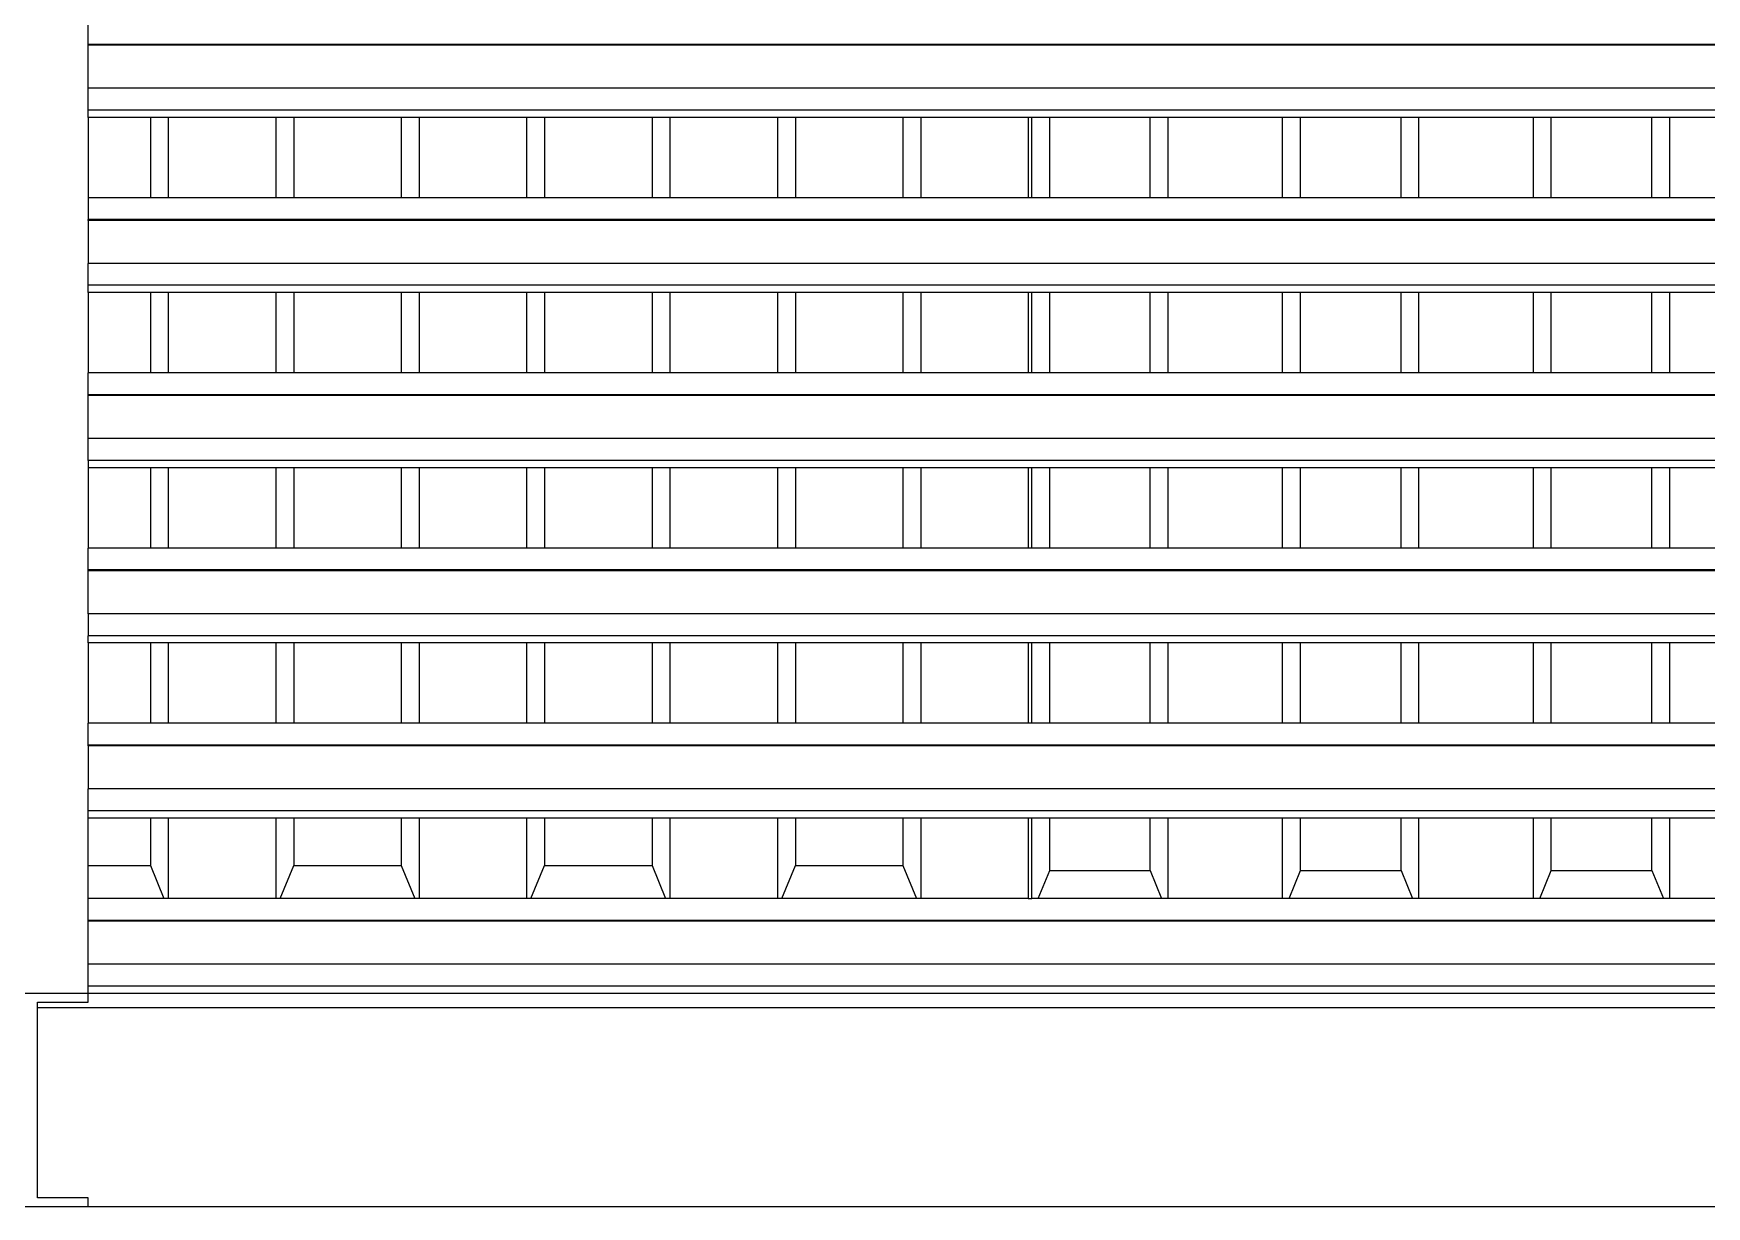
# Model space of a CAD drawing. Extents: x -34 to 34, y -12.8 to 11.9.
# Drawn here: x -0.485 to 1.399, y 9.27 to 10.591 of the extents above; entities that cross this region are included whole.
import ezdxf

# ---------------------------------------------------------------- set-up
doc = ezdxf.new("R2010")
doc.units = 0
doc.layers.get('0').update_dxf_attribs({"linetype": 'CONTINUOUS'})
doc.layers.add('SECTIONCUTEDGES', color=7, linetype='CONTINUOUS')

msp = doc.modelspace()

# ---------------------------------------------------------------- linework, layer by layer
for p, q in [((-0.4232, 10.5783), (-0.4232, 10.603)), ((3.2068, 10.5783), (-0.4232, 10.5783)), ((-0.4232, 10.5775), (-0.4232, 10.5783)), ((3.2068, 10.5775), (-0.4232, 10.5775)), ((-0.4232, 10.529), (-0.4232, 10.5775)), ((3.2068, 10.529), (-0.4232, 10.529)), ((-0.4232, 10.5043), (-0.4232, 10.529)), ((3.2068, 10.5043), (-0.4232, 10.5043)), ((-0.4232, 10.4961), (-0.4232, 10.5043)), ((-0.3531, 10.4961), (-0.4232, 10.4961)), ((-0.4232, 10.4961), (-0.4232, 10.4057)), ((-0.3531, 10.4961), (-0.3531, 10.4057)), ((-0.333, 10.4961), (-0.3531, 10.4961)), ((-0.333, 10.4961), (-0.333, 10.4057)), ((-0.2119, 10.4961), (-0.333, 10.4961)), ((-0.2119, 10.4961), (-0.2119, 10.4057)), ((-0.1918, 10.4961), (-0.2119, 10.4961)), ((-0.1918, 10.4961), (-0.1918, 10.4057)), ((-0.0707, 10.4961), (-0.1918, 10.4961)), ((-0.0707, 10.4961), (-0.0707, 10.4057)), ((-0.0506, 10.4961), (-0.0707, 10.4961)), ((-0.0506, 10.4961), (-0.0506, 10.4057)), ((0.0705, 10.4961), (-0.0506, 10.4961)), ((0.0705, 10.4961), (0.0705, 10.4057)), ((0.0907, 10.4961), (0.0705, 10.4961)), ((0.0907, 10.4961), (0.0907, 10.4057)), ((0.2117, 10.4961), (0.0907, 10.4961)), ((0.2117, 10.4961), (0.2117, 10.4057)), ((0.2319, 10.4961), (0.2117, 10.4961)), ((0.2319, 10.4961), (0.2319, 10.4057)), ((0.3529, 10.4961), (0.2319, 10.4961)), ((0.3529, 10.4961), (0.3529, 10.4057)), ((0.3731, 10.4961), (0.3529, 10.4961)), ((0.3731, 10.4961), (0.3731, 10.4057)), ((0.4941, 10.4961), (0.3731, 10.4961)), ((0.4941, 10.4961), (0.4941, 10.4057)), ((0.5143, 10.4961), (0.4941, 10.4961)), ((0.5143, 10.4961), (0.5143, 10.4057)), ((0.6353, 10.4961), (0.5143, 10.4961)), ((0.6353, 10.4961), (0.6353, 10.4057)), ((0.6392, 10.4961), (0.6353, 10.4961)), ((0.6392, 10.4057), (0.6392, 10.4961)), ((0.6594, 10.4961), (0.6392, 10.4961)), ((0.6594, 10.4057), (0.6594, 10.4961)), ((0.7726, 10.4961), (0.6594, 10.4961)), ((0.7726, 10.4057), (0.7726, 10.4961)), ((0.7928, 10.4961), (0.7726, 10.4961)), ((0.7928, 10.4057), (0.7928, 10.4961)), ((0.9216, 10.4961), (0.7928, 10.4961)), ((0.9216, 10.4057), (0.9216, 10.4961)), ((0.9418, 10.4961), (0.9216, 10.4961)), ((0.9418, 10.4057), (0.9418, 10.4961)), ((1.055, 10.4961), (0.9418, 10.4961)), ((1.055, 10.4057), (1.055, 10.4961)), ((1.0752, 10.4961), (1.055, 10.4961)), ((1.0752, 10.4057), (1.0752, 10.4961)), ((1.204, 10.4961), (1.0752, 10.4961)), ((1.204, 10.4057), (1.204, 10.4961)), ((1.2242, 10.4961), (1.204, 10.4961)), ((1.2242, 10.4057), (1.2242, 10.4961)), ((1.3374, 10.4961), (1.2242, 10.4961)), ((1.3374, 10.4057), (1.3374, 10.4961)), ((1.3576, 10.4961), (1.3374, 10.4961)), ((1.3576, 10.4057), (1.3576, 10.4961)), ((1.4865, 10.4961), (1.3576, 10.4961)), ((-0.3531, 10.4057), (-0.4232, 10.4057)), ((-0.4232, 10.4057), (-0.4232, 10.381)), ((-0.333, 10.4057), (-0.3531, 10.4057)), ((-0.2119, 10.4057), (-0.333, 10.4057)), ((-0.1918, 10.4057), (-0.2119, 10.4057)), ((-0.0707, 10.4057), (-0.1918, 10.4057)), ((-0.0506, 10.4057), (-0.0707, 10.4057)), ((0.0705, 10.4057), (-0.0506, 10.4057)), ((0.0907, 10.4057), (0.0705, 10.4057)), ((0.2117, 10.4057), (0.0907, 10.4057)), ((0.2319, 10.4057), (0.2117, 10.4057)), ((0.3529, 10.4057), (0.2319, 10.4057)), ((0.3731, 10.4057), (0.3529, 10.4057)), ((0.4941, 10.4057), (0.3731, 10.4057)), ((0.5143, 10.4057), (0.4941, 10.4057)), ((0.6353, 10.4057), (0.5143, 10.4057)), ((0.6392, 10.4057), (0.6353, 10.4057)), ((0.6594, 10.4057), (0.6392, 10.4057)), ((0.7726, 10.4057), (0.6594, 10.4057)), ((0.7928, 10.4057), (0.7726, 10.4057)), ((0.9216, 10.4057), (0.7928, 10.4057)), ((0.9418, 10.4057), (0.9216, 10.4057)), ((1.055, 10.4057), (0.9418, 10.4057)), ((1.0752, 10.4057), (1.055, 10.4057)), ((1.204, 10.4057), (1.0752, 10.4057)), ((1.2242, 10.4057), (1.204, 10.4057)), ((1.3374, 10.4057), (1.2242, 10.4057)), ((1.3576, 10.4057), (1.3374, 10.4057)), ((1.4865, 10.4057), (1.3576, 10.4057)), ((3.2068, 10.381), (-0.4232, 10.381)), ((-0.4232, 10.3802), (-0.4232, 10.381)), ((3.2068, 10.3802), (-0.4232, 10.3802)), ((-0.4232, 10.3802), (-0.4232, 10.3317)), ((3.2068, 10.3317), (-0.4232, 10.3317)), ((-0.4232, 10.3071), (-0.4232, 10.3317)), ((3.2068, 10.3071), (-0.4232, 10.3071)), ((-0.4232, 10.2988), (-0.4232, 10.3071)), ((-0.3531, 10.2988), (-0.4232, 10.2988)), ((-0.4232, 10.2988), (-0.4232, 10.2084)), ((-0.3531, 10.2988), (-0.3531, 10.2084)), ((-0.333, 10.2988), (-0.3531, 10.2988)), ((-0.333, 10.2988), (-0.333, 10.2084)), ((-0.2119, 10.2988), (-0.333, 10.2988)), ((-0.2119, 10.2988), (-0.2119, 10.2084)), ((-0.1918, 10.2988), (-0.2119, 10.2988)), ((-0.1918, 10.2988), (-0.1918, 10.2084)), ((-0.0707, 10.2988), (-0.1918, 10.2988)), ((-0.0707, 10.2988), (-0.0707, 10.2084)), ((-0.0506, 10.2988), (-0.0707, 10.2988)), ((-0.0506, 10.2988), (-0.0506, 10.2084)), ((0.0705, 10.2988), (-0.0506, 10.2988)), ((0.0705, 10.2988), (0.0705, 10.2084)), ((0.0907, 10.2988), (0.0705, 10.2988)), ((0.0907, 10.2988), (0.0907, 10.2084)), ((0.2117, 10.2988), (0.0907, 10.2988)), ((0.2117, 10.2988), (0.2117, 10.2084)), ((0.2319, 10.2988), (0.2117, 10.2988)), ((0.2319, 10.2988), (0.2319, 10.2084)), ((0.3529, 10.2988), (0.2319, 10.2988)), ((0.3529, 10.2988), (0.3529, 10.2084)), ((0.3731, 10.2988), (0.3529, 10.2988)), ((0.3731, 10.2988), (0.3731, 10.2084)), ((0.4941, 10.2988), (0.3731, 10.2988)), ((0.4941, 10.2988), (0.4941, 10.2084)), ((0.5143, 10.2988), (0.4941, 10.2988)), ((0.5143, 10.2988), (0.5143, 10.2084)), ((0.6353, 10.2988), (0.5143, 10.2988)), ((0.6353, 10.2988), (0.6353, 10.2084)), ((0.6392, 10.2988), (0.6353, 10.2988)), ((0.6392, 10.2084), (0.6392, 10.2988)), ((0.6594, 10.2988), (0.6392, 10.2988)), ((0.6594, 10.2084), (0.6594, 10.2988)), ((0.7726, 10.2988), (0.6594, 10.2988)), ((0.7726, 10.2084), (0.7726, 10.2988)), ((0.7928, 10.2988), (0.7726, 10.2988)), ((0.7928, 10.2084), (0.7928, 10.2988)), ((0.9216, 10.2988), (0.7928, 10.2988)), ((0.9216, 10.2084), (0.9216, 10.2988)), ((0.9418, 10.2988), (0.9216, 10.2988)), ((0.9418, 10.2084), (0.9418, 10.2988)), ((1.055, 10.2988), (0.9418, 10.2988)), ((1.055, 10.2084), (1.055, 10.2988)), ((1.0752, 10.2988), (1.055, 10.2988)), ((1.0752, 10.2084), (1.0752, 10.2988)), ((1.204, 10.2988), (1.0752, 10.2988)), ((1.204, 10.2084), (1.204, 10.2988)), ((1.2242, 10.2988), (1.204, 10.2988)), ((1.2242, 10.2084), (1.2242, 10.2988)), ((1.3374, 10.2988), (1.2242, 10.2988)), ((1.3374, 10.2084), (1.3374, 10.2988)), ((1.3576, 10.2988), (1.3374, 10.2988)), ((1.3576, 10.2084), (1.3576, 10.2988)), ((1.4865, 10.2988), (1.3576, 10.2988)), ((-0.3531, 10.2084), (-0.4232, 10.2084)), ((-0.4232, 10.1838), (-0.4232, 10.2084)), ((-0.333, 10.2084), (-0.3531, 10.2084)), ((-0.2119, 10.2084), (-0.333, 10.2084)), ((-0.1918, 10.2084), (-0.2119, 10.2084)), ((-0.0707, 10.2084), (-0.1918, 10.2084)), ((-0.0506, 10.2084), (-0.0707, 10.2084)), ((0.0705, 10.2084), (-0.0506, 10.2084)), ((0.0907, 10.2084), (0.0705, 10.2084)), ((0.2117, 10.2084), (0.0907, 10.2084)), ((0.2319, 10.2084), (0.2117, 10.2084)), ((0.3529, 10.2084), (0.2319, 10.2084)), ((0.3731, 10.2084), (0.3529, 10.2084)), ((0.4941, 10.2084), (0.3731, 10.2084)), ((0.5143, 10.2084), (0.4941, 10.2084)), ((0.6353, 10.2084), (0.5143, 10.2084)), ((0.6392, 10.2084), (0.6353, 10.2084)), ((0.6594, 10.2084), (0.6392, 10.2084)), ((0.7726, 10.2084), (0.6594, 10.2084)), ((0.7928, 10.2084), (0.7726, 10.2084)), ((0.9216, 10.2084), (0.7928, 10.2084)), ((0.9418, 10.2084), (0.9216, 10.2084)), ((1.055, 10.2084), (0.9418, 10.2084)), ((1.0752, 10.2084), (1.055, 10.2084)), ((1.204, 10.2084), (1.0752, 10.2084)), ((1.2242, 10.2084), (1.204, 10.2084)), ((1.3374, 10.2084), (1.2242, 10.2084)), ((1.3576, 10.2084), (1.3374, 10.2084)), ((1.4865, 10.2084), (1.3576, 10.2084)), ((3.2068, 10.1838), (-0.4232, 10.1838)), ((-0.4232, 10.1829), (-0.4232, 10.1838)), ((3.2068, 10.1829), (-0.4232, 10.1829)), ((-0.4232, 10.1344), (-0.4232, 10.1829)), ((3.2068, 10.1344), (-0.4232, 10.1344)), ((-0.4232, 10.1098), (-0.4232, 10.1344)), ((3.2068, 10.1098), (-0.4232, 10.1098)), ((-0.4232, 10.1098), (-0.4232, 10.1016)), ((-0.3531, 10.1016), (-0.4232, 10.1016)), ((-0.4232, 10.1016), (-0.4232, 10.0112)), ((-0.3531, 10.1016), (-0.3531, 10.0112)), ((-0.333, 10.1016), (-0.3531, 10.1016)), ((-0.333, 10.1016), (-0.333, 10.0112)), ((-0.2119, 10.1016), (-0.333, 10.1016)), ((-0.2119, 10.1016), (-0.2119, 10.0112)), ((-0.1918, 10.1016), (-0.2119, 10.1016)), ((-0.1918, 10.1016), (-0.1918, 10.0112)), ((-0.0707, 10.1016), (-0.1918, 10.1016)), ((-0.0707, 10.1016), (-0.0707, 10.0112)), ((-0.0506, 10.1016), (-0.0707, 10.1016)), ((-0.0506, 10.1016), (-0.0506, 10.0112)), ((0.0705, 10.1016), (-0.0506, 10.1016)), ((0.0705, 10.1016), (0.0705, 10.0112)), ((0.0907, 10.1016), (0.0705, 10.1016)), ((0.0907, 10.1016), (0.0907, 10.0112)), ((0.2117, 10.1016), (0.0907, 10.1016)), ((0.2117, 10.1016), (0.2117, 10.0112)), ((0.2319, 10.1016), (0.2117, 10.1016)), ((0.2319, 10.1016), (0.2319, 10.0112)), ((0.3529, 10.1016), (0.2319, 10.1016)), ((0.3529, 10.1016), (0.3529, 10.0112)), ((0.3731, 10.1016), (0.3529, 10.1016)), ((0.3731, 10.1016), (0.3731, 10.0112)), ((0.4941, 10.1016), (0.3731, 10.1016)), ((0.4941, 10.1016), (0.4941, 10.0112)), ((0.5143, 10.1016), (0.4941, 10.1016)), ((0.5143, 10.1016), (0.5143, 10.0112)), ((0.6353, 10.1016), (0.5143, 10.1016)), ((0.6353, 10.1016), (0.6353, 10.0112)), ((0.6392, 10.1016), (0.6353, 10.1016)), ((0.6392, 10.0112), (0.6392, 10.1016)), ((0.6594, 10.1016), (0.6392, 10.1016)), ((0.6594, 10.0112), (0.6594, 10.1016)), ((0.7726, 10.1016), (0.6594, 10.1016)), ((0.7726, 10.0112), (0.7726, 10.1016)), ((0.7928, 10.1016), (0.7726, 10.1016)), ((0.7928, 10.0112), (0.7928, 10.1016)), ((0.9216, 10.1016), (0.7928, 10.1016)), ((0.9216, 10.0112), (0.9216, 10.1016)), ((0.9418, 10.1016), (0.9216, 10.1016)), ((0.9418, 10.0112), (0.9418, 10.1016)), ((1.055, 10.1016), (0.9418, 10.1016)), ((1.055, 10.0112), (1.055, 10.1016)), ((1.0752, 10.1016), (1.055, 10.1016)), ((1.0752, 10.0112), (1.0752, 10.1016)), ((1.204, 10.1016), (1.0752, 10.1016)), ((1.204, 10.0112), (1.204, 10.1016)), ((1.2242, 10.1016), (1.204, 10.1016)), ((1.2242, 10.0112), (1.2242, 10.1016)), ((1.3374, 10.1016), (1.2242, 10.1016)), ((1.3374, 10.0112), (1.3374, 10.1016)), ((1.3576, 10.1016), (1.3374, 10.1016)), ((1.3576, 10.0112), (1.3576, 10.1016)), ((1.4865, 10.1016), (1.3576, 10.1016)), ((-0.3531, 10.0112), (-0.4232, 10.0112)), ((-0.4232, 9.9865), (-0.4232, 10.0112)), ((-0.333, 10.0112), (-0.3531, 10.0112)), ((-0.2119, 10.0112), (-0.333, 10.0112)), ((-0.1918, 10.0112), (-0.2119, 10.0112)), ((-0.0707, 10.0112), (-0.1918, 10.0112)), ((-0.0506, 10.0112), (-0.0707, 10.0112)), ((0.0705, 10.0112), (-0.0506, 10.0112)), ((0.0907, 10.0112), (0.0705, 10.0112)), ((0.2117, 10.0112), (0.0907, 10.0112)), ((0.2319, 10.0112), (0.2117, 10.0112)), ((0.3529, 10.0112), (0.2319, 10.0112)), ((0.3731, 10.0112), (0.3529, 10.0112)), ((0.4941, 10.0112), (0.3731, 10.0112)), ((0.5143, 10.0112), (0.4941, 10.0112)), ((0.6353, 10.0112), (0.5143, 10.0112)), ((0.6392, 10.0112), (0.6353, 10.0112)), ((0.6594, 10.0112), (0.6392, 10.0112)), ((0.7726, 10.0112), (0.6594, 10.0112)), ((0.7928, 10.0112), (0.7726, 10.0112)), ((0.9216, 10.0112), (0.7928, 10.0112)), ((0.9418, 10.0112), (0.9216, 10.0112)), ((1.055, 10.0112), (0.9418, 10.0112)), ((1.0752, 10.0112), (1.055, 10.0112)), ((1.204, 10.0112), (1.0752, 10.0112)), ((1.2242, 10.0112), (1.204, 10.0112)), ((1.3374, 10.0112), (1.2242, 10.0112)), ((1.3576, 10.0112), (1.3374, 10.0112)), ((1.4865, 10.0112), (1.3576, 10.0112)), ((3.2068, 9.9865), (-0.4232, 9.9865)), ((-0.4232, 9.9857), (-0.4232, 9.9865)), ((3.2068, 9.9857), (-0.4232, 9.9857)), ((-0.4232, 9.9372), (-0.4232, 9.9857)), ((3.2068, 9.9372), (-0.4232, 9.9372)), ((-0.4232, 9.9372), (-0.4232, 9.9125)), ((3.2068, 9.9125), (-0.4232, 9.9125)), ((-0.4232, 9.9043), (-0.4232, 9.9125)), ((-0.3531, 9.9043), (-0.4232, 9.9043)), ((-0.4232, 9.9043), (-0.4232, 9.8139)), ((-0.3531, 9.9043), (-0.3531, 9.8139)), ((-0.333, 9.9043), (-0.3531, 9.9043)), ((-0.333, 9.9043), (-0.333, 9.8139)), ((-0.2119, 9.9043), (-0.333, 9.9043)), ((-0.2119, 9.9043), (-0.2119, 9.8139)), ((-0.1918, 9.9043), (-0.2119, 9.9043)), ((-0.1918, 9.9043), (-0.1918, 9.8139)), ((-0.0707, 9.9043), (-0.1918, 9.9043)), ((-0.0707, 9.9043), (-0.0707, 9.8139)), ((-0.0506, 9.9043), (-0.0707, 9.9043)), ((-0.0506, 9.9043), (-0.0506, 9.8139)), ((0.0705, 9.9043), (-0.0506, 9.9043)), ((0.0705, 9.9043), (0.0705, 9.8139)), ((0.0907, 9.9043), (0.0705, 9.9043)), ((0.0907, 9.9043), (0.0907, 9.8139)), ((0.2117, 9.9043), (0.0907, 9.9043)), ((0.2117, 9.9043), (0.2117, 9.8139)), ((0.2319, 9.9043), (0.2117, 9.9043)), ((0.2319, 9.9043), (0.2319, 9.8139)), ((0.3529, 9.9043), (0.2319, 9.9043)), ((0.3529, 9.9043), (0.3529, 9.8139)), ((0.3731, 9.9043), (0.3529, 9.9043)), ((0.3731, 9.9043), (0.3731, 9.8139)), ((0.4941, 9.9043), (0.3731, 9.9043)), ((0.4941, 9.9043), (0.4941, 9.8139)), ((0.5143, 9.9043), (0.4941, 9.9043)), ((0.5143, 9.9043), (0.5143, 9.8139)), ((0.6353, 9.9043), (0.5143, 9.9043)), ((0.6353, 9.9043), (0.6353, 9.8139)), ((0.6392, 9.9043), (0.6353, 9.9043)), ((0.6392, 9.8139), (0.6392, 9.9043)), ((0.6594, 9.9043), (0.6392, 9.9043)), ((0.6594, 9.8139), (0.6594, 9.9043)), ((0.7726, 9.9043), (0.6594, 9.9043)), ((0.7726, 9.8139), (0.7726, 9.9043)), ((0.7928, 9.9043), (0.7726, 9.9043)), ((0.7928, 9.8139), (0.7928, 9.9043)), ((0.9216, 9.9043), (0.7928, 9.9043)), ((0.9216, 9.8139), (0.9216, 9.9043)), ((0.9418, 9.9043), (0.9216, 9.9043)), ((0.9418, 9.8139), (0.9418, 9.9043)), ((1.055, 9.9043), (0.9418, 9.9043)), ((1.055, 9.8139), (1.055, 9.9043)), ((1.0752, 9.9043), (1.055, 9.9043)), ((1.0752, 9.8139), (1.0752, 9.9043)), ((1.204, 9.9043), (1.0752, 9.9043)), ((1.204, 9.8139), (1.204, 9.9043)), ((1.2242, 9.9043), (1.204, 9.9043)), ((1.2242, 9.8139), (1.2242, 9.9043)), ((1.3374, 9.9043), (1.2242, 9.9043)), ((1.3374, 9.8139), (1.3374, 9.9043)), ((1.3576, 9.9043), (1.3374, 9.9043)), ((1.3576, 9.8139), (1.3576, 9.9043)), ((1.4865, 9.9043), (1.3576, 9.9043)), ((-0.3531, 9.8139), (-0.4232, 9.8139)), ((-0.4232, 9.7892), (-0.4232, 9.8139)), ((-0.333, 9.8139), (-0.3531, 9.8139)), ((-0.2119, 9.8139), (-0.333, 9.8139)), ((-0.1918, 9.8139), (-0.2119, 9.8139)), ((-0.0707, 9.8139), (-0.1918, 9.8139)), ((-0.0506, 9.8139), (-0.0707, 9.8139)), ((0.0705, 9.8139), (-0.0506, 9.8139)), ((0.0907, 9.8139), (0.0705, 9.8139)), ((0.2117, 9.8139), (0.0907, 9.8139)), ((0.2319, 9.8139), (0.2117, 9.8139)), ((0.3529, 9.8139), (0.2319, 9.8139)), ((0.3731, 9.8139), (0.3529, 9.8139)), ((0.4941, 9.8139), (0.3731, 9.8139)), ((0.5143, 9.8139), (0.4941, 9.8139)), ((0.6353, 9.8139), (0.5143, 9.8139)), ((0.6392, 9.8139), (0.6353, 9.8139)), ((0.6594, 9.8139), (0.6392, 9.8139)), ((0.7726, 9.8139), (0.6594, 9.8139)), ((0.7928, 9.8139), (0.7726, 9.8139)), ((0.9216, 9.8139), (0.7928, 9.8139)), ((0.9418, 9.8139), (0.9216, 9.8139)), ((1.055, 9.8139), (0.9418, 9.8139)), ((1.0752, 9.8139), (1.055, 9.8139)), ((1.204, 9.8139), (1.0752, 9.8139)), ((1.2242, 9.8139), (1.204, 9.8139)), ((1.3374, 9.8139), (1.2242, 9.8139)), ((1.3576, 9.8139), (1.3374, 9.8139)), ((1.4865, 9.8139), (1.3576, 9.8139)), ((3.2068, 9.7892), (-0.4232, 9.7892)), ((-0.4232, 9.7884), (-0.4232, 9.7892)), ((3.2068, 9.7884), (-0.4232, 9.7884)), ((-0.4232, 9.7884), (-0.4232, 9.7399)), ((3.2068, 9.7399), (-0.4232, 9.7399)), ((-0.4232, 9.7152), (-0.4232, 9.7399)), ((3.2068, 9.7152), (-0.4232, 9.7152)), ((-0.4232, 9.707), (-0.4232, 9.7152)), ((-0.4232, 9.6539), (-0.4232, 9.707)), ((-0.3531, 9.707), (-0.4232, 9.707)), ((-0.3531, 9.707), (-0.3531, 9.6539)), ((-0.333, 9.707), (-0.3531, 9.707)), ((-0.333, 9.707), (-0.333, 9.6166)), ((-0.2119, 9.707), (-0.333, 9.707)), ((-0.2119, 9.707), (-0.2119, 9.6166)), ((-0.1918, 9.707), (-0.2119, 9.707)), ((-0.1918, 9.707), (-0.1918, 9.6539)), ((-0.0707, 9.707), (-0.1918, 9.707)), ((-0.0707, 9.707), (-0.0707, 9.6539)), ((-0.0506, 9.707), (-0.0707, 9.707)), ((-0.0506, 9.707), (-0.0506, 9.6166)), ((0.0705, 9.707), (-0.0506, 9.707)), ((0.0705, 9.707), (0.0705, 9.6166)), ((0.0907, 9.707), (0.0705, 9.707)), ((0.0907, 9.707), (0.0907, 9.6539)), ((0.2117, 9.707), (0.0907, 9.707)), ((0.2117, 9.707), (0.2117, 9.6539)), ((0.2319, 9.707), (0.2117, 9.707)), ((0.2319, 9.707), (0.2319, 9.6166)), ((0.3529, 9.707), (0.2319, 9.707)), ((0.3529, 9.707), (0.3529, 9.6166)), ((0.3731, 9.707), (0.3529, 9.707)), ((0.3731, 9.707), (0.3731, 9.6539)), ((0.4941, 9.707), (0.3731, 9.707)), ((0.4941, 9.707), (0.4941, 9.6539)), ((0.5143, 9.707), (0.4941, 9.707)), ((0.5143, 9.707), (0.5143, 9.6166)), ((0.6353, 9.707), (0.5143, 9.707)), ((0.6353, 9.707), (0.6353, 9.6166)), ((0.6392, 9.707), (0.6353, 9.707)), ((0.6392, 9.6166), (0.6392, 9.707)), ((0.6594, 9.707), (0.6392, 9.707)), ((0.6594, 9.6482), (0.6594, 9.707)), ((0.7726, 9.707), (0.6594, 9.707)), ((0.7726, 9.6482), (0.7726, 9.707)), ((0.7928, 9.707), (0.7726, 9.707)), ((0.7928, 9.6166), (0.7928, 9.707)), ((0.9216, 9.707), (0.7928, 9.707)), ((0.9216, 9.6166), (0.9216, 9.707)), ((0.9418, 9.707), (0.9216, 9.707)), ((0.9418, 9.6482), (0.9418, 9.707)), ((1.055, 9.707), (0.9418, 9.707)), ((1.055, 9.6482), (1.055, 9.707)), ((1.0752, 9.707), (1.055, 9.707)), ((1.0752, 9.6166), (1.0752, 9.707)), ((1.204, 9.707), (1.0752, 9.707)), ((1.204, 9.6166), (1.204, 9.707)), ((1.2242, 9.707), (1.204, 9.707)), ((1.2242, 9.6482), (1.2242, 9.707)), ((1.3374, 9.707), (1.2242, 9.707)), ((1.3374, 9.6482), (1.3374, 9.707)), ((1.3576, 9.707), (1.3374, 9.707)), ((1.3576, 9.6166), (1.3576, 9.707)), ((1.4865, 9.707), (1.3576, 9.707)), ((-0.4232, 9.6539), (-0.3531, 9.6539)), ((-0.4232, 9.6166), (-0.4232, 9.6539)), ((-0.3531, 9.6539), (-0.3379, 9.6166)), ((-0.207, 9.6166), (-0.1918, 9.6539)), ((-0.1918, 9.6539), (-0.0707, 9.6539)), ((-0.0707, 9.6539), (-0.0555, 9.6166)), ((0.0754, 9.6166), (0.0907, 9.6539)), ((0.0907, 9.6539), (0.2117, 9.6539)), ((0.2117, 9.6539), (0.2269, 9.6166)), ((0.3578, 9.6166), (0.3731, 9.6539)), ((0.3731, 9.6539), (0.4941, 9.6539)), ((0.4941, 9.6539), (0.5094, 9.6166)), ((0.6465, 9.6166), (0.6594, 9.6482)), ((0.6594, 9.6482), (0.7726, 9.6482)), ((0.7726, 9.6482), (0.7855, 9.6166)), ((0.9289, 9.6166), (0.9418, 9.6482)), ((0.9418, 9.6482), (1.055, 9.6482)), ((1.055, 9.6482), (1.068, 9.6166)), ((1.2113, 9.6166), (1.2242, 9.6482)), ((1.2242, 9.6482), (1.3374, 9.6482)), ((1.3374, 9.6482), (1.3504, 9.6166)), ((-0.4232, 9.5919), (-0.4232, 9.6166)), ((-0.3379, 9.6166), (-0.4232, 9.6166)), ((-0.333, 9.6166), (-0.3379, 9.6166)), ((-0.2119, 9.6166), (-0.333, 9.6166)), ((-0.207, 9.6166), (-0.2119, 9.6166)), ((-0.0555, 9.6166), (-0.207, 9.6166)), ((-0.0506, 9.6166), (-0.0555, 9.6166)), ((0.0705, 9.6166), (-0.0506, 9.6166)), ((0.0754, 9.6166), (0.0705, 9.6166)), ((0.2269, 9.6166), (0.0754, 9.6166)), ((0.2319, 9.6166), (0.2269, 9.6166)), ((0.3529, 9.6166), (0.2319, 9.6166)), ((0.3578, 9.6166), (0.3529, 9.6166)), ((0.5094, 9.6166), (0.3578, 9.6166)), ((0.5143, 9.6166), (0.5094, 9.6166)), ((0.6353, 9.6166), (0.5143, 9.6166)), ((0.6353, 9.6166), (0.6392, 9.6166)), ((0.6465, 9.6166), (0.6392, 9.6166)), ((0.7855, 9.6166), (0.6465, 9.6166)), ((0.7928, 9.6166), (0.7855, 9.6166)), ((0.9216, 9.6166), (0.7928, 9.6166)), ((0.9289, 9.6166), (0.9216, 9.6166)), ((1.068, 9.6166), (0.9289, 9.6166)), ((1.0752, 9.6166), (1.068, 9.6166)), ((1.204, 9.6166), (1.0752, 9.6166)), ((1.2113, 9.6166), (1.204, 9.6166)), ((1.3504, 9.6166), (1.2113, 9.6166)), ((1.3576, 9.6166), (1.3504, 9.6166)), ((1.4865, 9.6166), (1.3576, 9.6166)), ((3.2068, 9.5919), (-0.4232, 9.5919)), ((-0.4232, 9.5911), (-0.4232, 9.5919)), ((3.2068, 9.5911), (-0.4232, 9.5911)), ((-0.4232, 9.5426), (-0.4232, 9.5911)), ((3.2068, 9.5426), (-0.4232, 9.5426)), ((-0.4232, 9.518), (-0.4232, 9.5426)), ((3.1168, 9.518), (-0.4232, 9.518)), ((-0.4232, 9.5097), (-0.4232, 9.518)), ((3.1168, 9.5097), (-0.4232, 9.5097)), ((-0.4801, 9.4937), (3.1168, 9.4937)), ((-0.4232, 9.2697), (3.1168, 9.2697))]:
    msp.add_line(p, q)
at = {"layer": 'SECTIONCUTEDGES'}
for p, q in [((-0.4232, 9.5097), (-0.5432, 9.5097)), ((-0.4801, 9.4999), (-0.4232, 9.4999)), ((-0.4801, 9.4937), (-0.4801, 9.4999)), ((-0.4232, 9.4999), (-0.4232, 9.5097)), ((-0.4801, 9.2795), (-0.4801, 9.4937)), ((-0.5432, 9.2697), (-0.4232, 9.2697)), ((-0.4232, 9.2795), (-0.4801, 9.2795)), ((-0.4232, 9.2697), (-0.4232, 9.2795))]:
    msp.add_line(p, q, dxfattribs=at)

doc.saveas('drawing.dxf')
